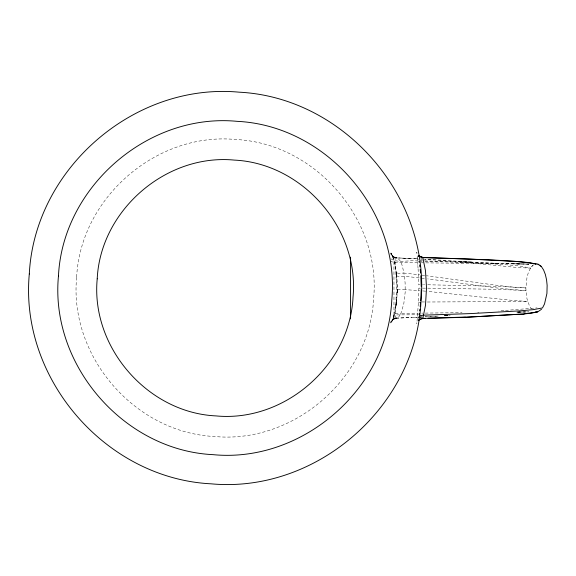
<?xml version="1.0" encoding="UTF-8"?>
<svg xmlns="http://www.w3.org/2000/svg" width="576" height="576" viewBox="0 0 576 576"><rect width="100%" height="100%" fill="white"/><g stroke="black" fill="none" stroke-linecap="round" stroke-linejoin="round"><path stroke-width="0.43" stroke-dasharray="2.88 2.16" d="M396.655 274.954L397.282 293.53L397.296 284.357L396.554 274.09M418.853 288.166L418.493 301.118L416.873 323.604M397.375 289.721L396.655 301.277L394.841 312.264L391.997 321.487L390.809 323.021L390.247 321.768M396.511 302.422L396.785 299.938L394.006 315.31L394.805 314.064L396.418 313.229L400.939 313.308L403.79 303.818L405.202 292.003L405.108 282.816L403.877 273.046L398.39 273.305L396.698 272.786L396.281 271.958M393.926 315.907L394.013 315.266M395.899 304.826L396.461 284.738L395.251 260.467L395.618 258.401L396.828 257.911L392.998 256.507L390.931 253.008L390.24 254.268M395.842 305.647L395.266 315.907L395.554 317.455L396.36 318.118L392.702 319.601L390.672 322.999L392.746 319.579L396.173 318.038L392.99 319.486L394.164 318.679L392.119 320.573L394.013 315.331M393.242 318.226L394.466 315.907L397.109 314.885L417.614 314.77M396.41 303.242L395.914 306.641L397.325 289.634M396.706 275.393L397.044 276.041L398.83 276.494L404.417 276.25L420.142 277.956M416.873 323.338L416.923 323.158M416.7 323.258L416.83 322.733M390.982 322.085L391.176 321.624M418.385 302.94L419.724 302.213M391.414 321.178L391.694 320.746L391.025 321.919L392.746 319.579M531.511 266.738L532.62 265.586L530.554 268.135L528.516 272.074L527.011 277.07L525.852 288.576L526.997 298.894L529.502 306.036L531.281 308.736M392.335 319.961L394.265 318.622M532.498 265.716L533.808 264.773M393.163 319.255L393.595 318.974M394.056 318.722L394.524 318.521M395.892 318.161L396.403 318.118L395.482 318.233L397.274 317.959L398.686 316.994L401.026 313.322L417.946 313.171M397.418 289.598L403.452 289.534M503.921 310.565L498.838 311.018M505.534 310.414L537.062 307.901M395.964 318.154L409.154 317.628M447.293 315.36L443.995 315.598M436.327 316.123L425.498 316.8M444.096 315.734L450.173 315.331M438.142 316.102L423.007 316.951M421.963 316.994L420.293 317.088L421.344 317.03M422.1 316.987L419.738 317.124L422.186 316.994M416.83 317.268L413.302 317.441M418.925 317.16L396.439 318.118M421.754 301.939L424.757 301.961M410.904 317.549L412.106 317.498M518.53 312.062L528.278 311.861M516.967 312.106L521.87 312.012L516.694 312.106M517.507 312.091L528.422 311.94M424.584 284.76L424.102 284.767M425.239 313.092L462.024 312.66M477.72 312.473L478.951 312.451M421.776 313.128L422.726 313.121M517.421 312.026L528.862 311.933M423.9 284.767L423.49 284.767M427.334 302.004L527.71 301.478L511.517 300.305L427.298 291.334M422.633 288.144L425.542 288.151M419.638 288.137L420.458 288.144M419.501 288.137L418.99 288.137M417.722 262.778L395.093 262.613L392.674 262.13L390.96 261.13M527.515 264.053L528.35 264.06M421.322 262.807L423.583 262.829M425.722 262.85L528.869 264.067L511.913 263.808M427.766 288.166L499.608 289.354L525.931 290.628L500.357 288.418L427.709 278.892M427.738 284.767L499.759 286.351L525.881 287.935L516.845 287.518L497.657 285.422L426.384 275.717M403.618 289.541L419.724 290.664M528.696 264.19L425.03 261.295M420.696 261.209L421.862 261.23M418.342 261.158C409.514 259.452 398.686 263.822 390.852 258.797M511.639 263.786L521.021 263.988L516.802 263.894M424.462 260.878L463.918 262.282L502.97 264.456L518.962 265.889L530.568 268.099L518.047 267.559L459.396 261.886L425.038 259.258M505.915 263.628L510.019 263.743M422.582 260.914L420.35 260.618M402.66 258.156L417.254 258.761M417.002 258.79L395.77 257.81L396.799 257.904L396.302 257.882M494.035 263.275L498.902 263.484L458.582 261.439L472.838 262.145M410.227 258.451L396.893 257.911C402.178 260.654 402.538 267.926 403.927 273.031L419.63 274.824M420.61 258.926L422.359 259.02M423.23 259.063L471.73 262.094M421.157 259.027L422.136 259.085M419.724 284.666L418.982 284.58M425.599 291.182L422.237 290.887M424.332 278.474L420.998 278.057M424.692 275.494L421.351 275.054M395.41 257.731L395.914 257.832M395.323 257.71L395.813 257.818L393.422 256.831M394.423 257.393L394.913 257.587M396.461 273.564L394.034 260.431L392.4 255.413L390.982 253.03L392.292 255.787L394.632 257.479M393.487 256.874L393.948 257.155L393.977 318.881M418.457 259.733L417.78 259.121M393.574 256.932L391.831 254.801L394.207 261.317L396.281 272.318M393.221 256.802L391.306 254.153M416.887 252.418L416.909 252.842M391.637 254.88L391.968 255.362M417.521 258.79L416.779 252.367L416.88 252.72M391.248 253.987L391.442 254.455M396.259 272.138L396.346 272.714M396.396 272.808L396.511 273.996M396.504 273.665L396.662 275.285L396.634 274.738M417.06 257.76L417.65 263.758M417.73 264.593L417.809 265.406M417.881 266.234L418.018 267.912M418.09 268.762L418.831 284.969M76.63 277.38C69.019 356.594 135.014 432.749 214.502 436.493C293.717 444.103 369.871 378.108 373.615 298.62C381.226 219.406 315.238 143.251 235.742 139.507C156.528 131.897 80.374 197.892 76.63 277.38M448.445 315.36L444.11 315.612L448.438 315.374"/><path stroke-width="0.86" d="M421.222 289.498L420.746 300.744M420.61 302.407L420.192 306.626M419.875 309.218L419.645 310.91M419.256 313.481L419.04 314.748M418.45 317.916L418.522 317.534M425.419 318.535L422.69 318.593L422.921 318.132M422.77 318.535L425.491 305.374L426.514 287.957L425.498 270.677L422.755 257.407L492.538 259.963L517.226 261.475L529.783 262.937M537.746 264.089L541.418 266.602L543.586 269.95L545.364 274.514L546.574 279.857L547.135 285.386L546.919 293.494L544.514 303.962L542.498 307.944L533.167 309.65L519.89 310.867L470.203 313.61L422.791 315.187L420.43 315.749L419.069 316.728M541.519 309.269L537.566 311.983L532.073 312.991M418.486 320.429L420.379 319.118L422.69 318.593M418.464 320.09L422.273 318.406L463.162 317.383L519.084 314.273M537.674 311.94L537.12 311.76M531.778 313.042L525.19 313.733M528.782 313.308L536.544 312.005L535.637 311.904M528.437 313.538L524.707 313.783M524.65 313.97L520.711 314.323M524.059 314.028L522.122 314.208M521.842 314.05L519.091 314.453M520.51 314.165L465.862 317.275M465.444 317.052L428.062 318.269M535.644 264.096L536.602 263.966L527.652 262.462L516.334 261.468L468.67 259.049L422.59 257.602L418.889 256.068M421.934 284.76L421.373 284.746M530.194 263.009L533.441 263.585M533.822 263.657L535.392 264.103M537.516 264.017L538.956 264.564M541.418 266.602L540.216 265.428M419.062 261.382L419.234 262.411M419.616 264.902L419.89 266.89M420.199 269.431L420.566 273.06M420.79 275.796L421.222 286.517M350.582 257.119L350.582 318.881M29.297 273.996C19.548 378.886 105.905 478.548 211.118 483.826C316.008 493.574 415.67 407.218 420.948 302.004C430.697 197.114 344.34 97.452 239.126 92.174C134.237 82.426 34.574 168.782 29.297 273.996M58.457 276.077C49.918 364.99 123.984 450.468 213.206 454.666C302.112 463.205 387.59 389.138 391.788 299.923C400.327 211.01 326.261 125.532 237.046 121.334C148.133 112.795 62.654 186.862 58.457 276.077M97.214 278.849C90.655 347.09 147.499 412.69 215.971 415.908C284.213 422.467 349.812 365.623 353.03 297.151C359.59 228.91 302.746 163.31 234.274 160.092C166.039 153.533 100.433 210.377 97.214 278.849M422.69 257.407C419.796 257.105 414.49 253.973 422.755 257.407"/></g></svg>
